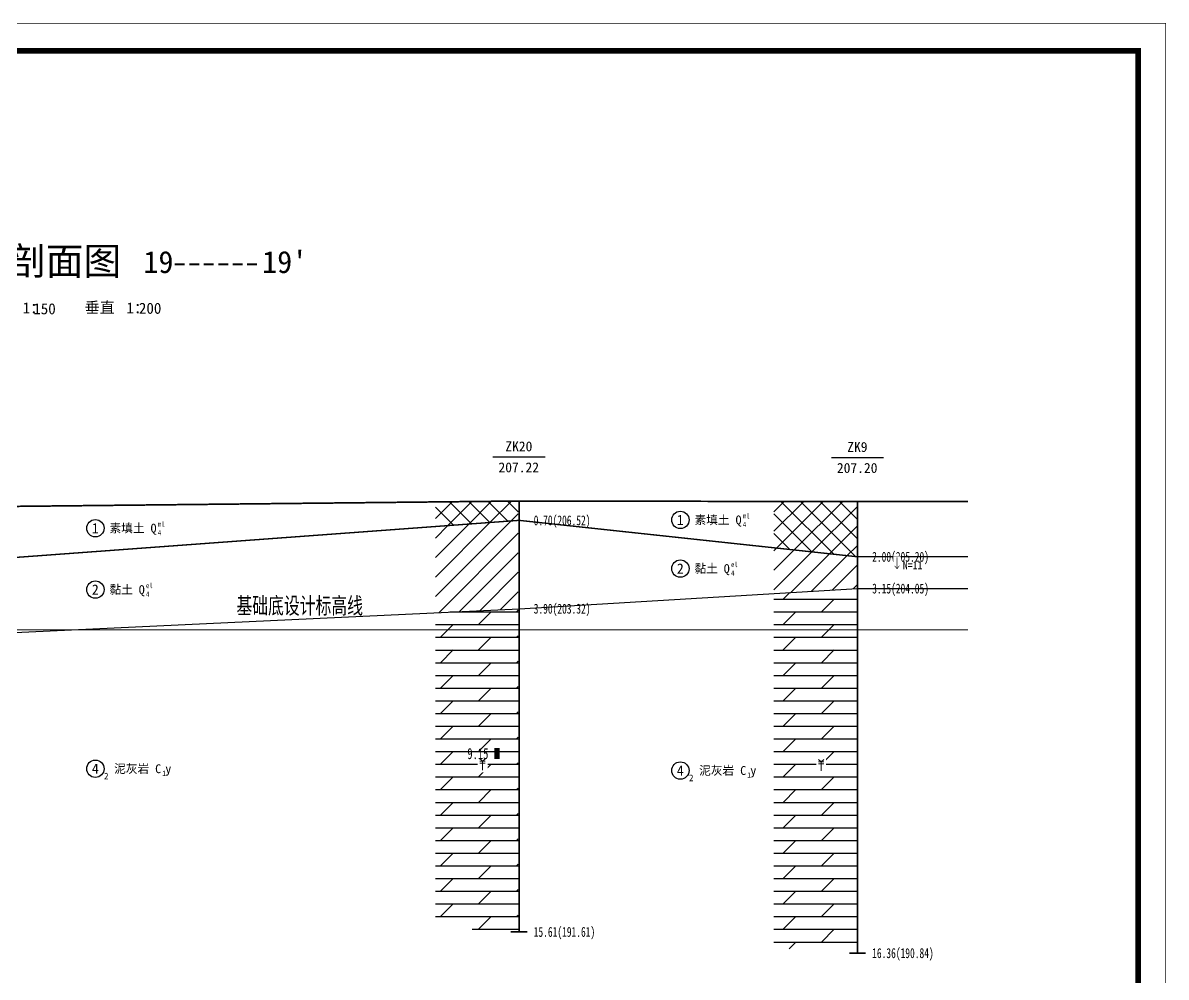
# Model space of a CAD drawing. Header units: millimetres. Extents: x -255 to 9196, y 129 to 426.
# Drawn here: x 8128.4 to 8335.6, y 253.5 to 426.4 of the extents above; entities that cross this region are included whole.
import ezdxf
from ezdxf.enums import TextEntityAlignment as Align

# ---------------------------------------------------------------- set-up
doc = ezdxf.new("R2010")
doc.units = ezdxf.units.MM
doc.linetypes.add('sx', pattern=[10, 5, 0, 5, 0])
for name, color, linetype in [('GiCAD_PouMian', 7, 'Continuous'), ('GICAD_QUYANG', 7, 'Continuous'), ('地质-图框', 7, 'Continuous'), ('地质-地层符号', 3, 'Continuous'), ('地质-地层线', 7, 'Continuous'), ('地质-地面线', 7, 'Continuous'), ('地质-填充花纹', 4, 'Continuous'), ('地质-文字', 7, 'Continuous'), ('地质-标贯', 7, 'Continuous'), ('地质-钻孔', 7, 'Continuous')]:
    doc.layers.add(name, color=color, linetype=linetype)
doc.layers.add('不打印', color=7, linetype='Continuous', plot=False)
doc.styles.add('BG_ST', font='', dxfattribs={"width": 0.7})
doc.styles.add('LZ_FONTS_FS', font='simfang.ttf', dxfattribs={"width": 0.7})
doc.styles.add('LZ_PMT_LINE', font='', dxfattribs={"height": 2})
doc.styles.get("Standard").update_dxf_attribs({"font": 'simfang.ttf', "height": 2.5})
doc.styles.add('地层编号', font='', dxfattribs={"width": 0.7, "height": 1.85})
doc.styles.add('层底标注', font='', dxfattribs={"width": 0.7, "height": 1.8})
doc.styles.add('岩土名称', font='simfang.ttf', dxfattribs={"width": 0.7, "height": 1.55})
doc.styles.add('时代', font='', dxfattribs={"width": 0.7, "height": 1.6})
doc.styles.add('标贯动探', font='', dxfattribs={"width": 0.7, "height": 1.45})
doc.styles.add('标题', font='simfang.ttf', dxfattribs={"width": 0.7, "height": 8})
doc.styles.add('钻孔标注', font='', dxfattribs={"width": 0.7, "height": 1.8})
doc.styles.get('BG_ST').set_extended_font_data('SimSun')
doc.styles.get('LZ_PMT_LINE').set_extended_font_data('SimSun')
doc.styles.get('地层编号').set_extended_font_data('FangSong_GB2312')
doc.styles.get('层底标注').set_extended_font_data('FangSong_GB2312')
doc.styles.get('时代').set_extended_font_data('FangSong_GB2312')
doc.styles.get('标贯动探').set_extended_font_data('FangSong_GB2312')
doc.styles.get('钻孔标注').set_extended_font_data('FangSong_GB2312')
doc.linetypes.add('bzhjcx', pattern='A,0.001,[2,XX1.shx,S=1,R=0,X=1,Y=0],-2', length=2.001)
doc.linetypes.add('swx', pattern='A,7,-1.5,["●",LZ_PMT_LINE,S=0.05,R=0,X=0,Y=0],-1.5', length=10)
pattern_1 = [(0, (0, 0), (0, 2.3), []), (45, (0, 0), (4e-16, 4.5999997), [3.252691, -6.5053825])]
pattern_2 = [(45, (0, 0), (-1.76776695, 1.76776695), [])]
pattern_3 = [(45, (0, 0), (-1.76776695, 1.76776695), []), (135, (0, 0), (-1.76776695, -1.76776695), [])]

# ---------------------------------------------------------------- blocks, each defined once
blk = doc.blocks.new('FHzhong.dwg')
at = {"color": 1, "lineweight": 0}
for p, q in [((1.06, 1.62), (0.57, 2.04)), ((0.57, 1.62), (1.53, 1.62)), ((0.57, 1.25), (1.53, 1.25)), ((1.05, 0), (1.05, 1.62)), ((1.06, 1.62), (1.53, 2.04))]:
    blk.add_line(p, q, dxfattribs=at)
blk = doc.blocks.new('WipeoutBlock')
blk.add_wipeout([(0, 0), (0, 1), (1, 1), (1, 0)])
blk = doc.blocks.new('gkqy_yan.dwg不标1', base_point=(0, -1))
at = {"color": 1}
blk.add_solid([(-0.5, -2), (-0.5, 0), (0.5, -2), (0.5, 0)], dxfattribs=at)
blk = doc.blocks.new('gkbgfh')
at = {"linetype": 'Continuous'}
blk.add_wipeout([(-0.23, -0.2), (1.12, -0.2), (1.12, 2.33), (-0.23, 2.33)], dxfattribs=at).dxf.layer = '地质-标贯'
at = {"color": 1, "const_width": 0.1}
for points in [[(0.46, 2.13), (0.46, 0.08)], [(0.01, 0.61), (0.46, 0.08), (0.88, 0.64)]]:
    blk.add_lwpolyline(points, dxfattribs=at)

msp = doc.modelspace()

# ---------------------------------------------------------------- hatches: boundary and pattern name
at = {"layer": '地质-填充花纹', "linetype": 'Continuous'}
h = msp.add_hatch(dxfattribs=at)
h.set_pattern_fill('GKSTT', scale=0.5, style=0, pattern_type=2)
h.set_pattern_definition(pattern_3)
h.paths.add_polyline_path([(8218.19, 336.28), (8203.19, 335.17), (8203.19, 339.63), (8218.19, 339.79)])
h = msp.add_hatch(dxfattribs=at)
h.set_pattern_fill('GKSTT', scale=0.5, style=0, pattern_type=2)
h.set_pattern_definition(pattern_3)
h.paths.add_polyline_path([(8279.51, 339.69), (8279.51, 329.71), (8264.51, 331.32), (8264.51, 339.71)])
h = msp.add_hatch(dxfattribs=at)
h.set_pattern_fill('GKNXT', scale=0.5, style=0, pattern_type=2)
h.set_pattern_definition(pattern_2)
h.paths.add_polyline_path([(8218.19, 320.28), (8203.19, 319.58), (8203.19, 335.17), (8218.19, 336.28)])
h = msp.add_hatch(dxfattribs=at)
h.set_pattern_fill('GKNXT', scale=0.5, style=0, pattern_type=2)
h.set_pattern_definition(pattern_2)
h.paths.add_polyline_path([(8279.51, 329.71), (8279.51, 323.93), (8264.51, 323.04), (8264.51, 331.32)])
h = msp.add_hatch(dxfattribs=at)
h.set_pattern_fill('GKNHY1', scale=0.5, style=0, pattern_type=2)
h.set_pattern_definition(pattern_1)
h.paths.add_polyline_path([(8279.51, 257.9), (8264.51, 258.84), (8264.51, 323.04), (8279.51, 323.93)])
h = msp.add_hatch(dxfattribs=at)
h.set_pattern_fill('GKNHY1', scale=0.5, style=0, pattern_type=2)
h.set_pattern_definition(pattern_1)
h.paths.add_polyline_path([(8218.19, 261.75), (8203.19, 262.56), (8203.19, 319.58), (8218.19, 320.28)])

# ---------------------------------------------------------------- linework, layer by layer
at = {"lineweight": 40, "elevation": -12.5}
for points in [[(8155.99, 382.73), (8157.74, 382.73)], [(8158.61, 382.73), (8160.36, 382.73)], [(8161.23, 382.73), (8162.99, 382.73)], [(8163.86, 382.73), (8165.61, 382.73)], [(8166.48, 382.73), (8168.24, 382.73)], [(8169.11, 382.73), (8170.86, 382.73)]]:
    msp.add_lwpolyline(points, dxfattribs=at)
at = {"color": 6, "linetype": 'swx', "const_width": 0.2, "flags": 128}
msp.add_lwpolyline([(7974.33, 316.44), (8299.66, 316.44)], dxfattribs=at)
at = {"layer": '地质-地层符号', "color": 7, "linetype": 'Continuous'}
for centre in [(8247.56, 336.37), (8141.58, 334.87), (8247.56, 327.55), (8141.58, 323.74), (8141.58, 291.29), (8247.56, 290.97)]:
    msp.add_ellipse(centre, major_axis=(0, 1.57), ratio=1, dxfattribs=at)
at = {"layer": '地质-地层线', "color": 4, "const_width": 0.25, "flags": 128}
msp.add_lwpolyline([(7974.32, 327.64), (7994.32, 327.64), (8067.69, 325.19), (8218.34, 336.29), (8279.66, 329.69), (8299.66, 329.69)], dxfattribs=at)
at = {"layer": '地质-地层线', "color": 4, "linetype": 'bzhjcx', "flags": 128}
msp.add_lwpolyline([(7974.32, 299.14), (7994.32, 299.14), (8067.69, 313.19), (8218.34, 320.29), (8279.66, 323.94), (8299.66, 323.94)], dxfattribs=at)
at = {"layer": '地质-地面线', "color": 3, "linetype": 'Continuous', "const_width": 0.3}
msp.add_lwpolyline([(7974.32, 337.64), (7994.32, 337.64), (8067.69, 338.19), (8218.34, 339.79), (8279.66, 339.69), (8299.66, 339.69)], dxfattribs=at)
at = {"layer": '地质-钻孔', "color": 7, "linetype": 'Continuous'}
for p, q in [((8213.61, 347.79), (8223.08, 347.79)), ((8274.92, 347.69), (8284.39, 347.69))]:
    msp.add_line(p, q, dxfattribs=at)
at = {"layer": '地质-钻孔', "color": 7, "linetype": 'sx', "const_width": 0.3, "flags": 128}
for points in [[(8218.34, 339.79), (8218.34, 261.74)], [(8279.66, 339.69), (8279.66, 257.89)]]:
    msp.add_lwpolyline(points, dxfattribs=at)
at = {"layer": '地质-钻孔', "color": 7, "linetype": 'Continuous', "const_width": 0.3, "flags": 128}
for points in [[(8216.84, 261.74), (8219.84, 261.74)], [(8278.16, 257.89), (8281.16, 257.89)]]:
    msp.add_lwpolyline(points, dxfattribs=at)

# ---------------------------------------------------------------- block references
at = {"layer": 'GICAD_QUYANG', "linetype": 'Continuous'}
msp.add_blockref('gkqy_yan.dwg不标1', (8214.34, 294.04), dxfattribs=at)

# ---------------------------------------------------------------- texts
at = {"style": 'LZ_FONTS_FS'}
for s, height, p in [("19'", 4, (8171.8, 381.1, -12.5)), ('1：', 2, (8128.4, 373.78, -12.5)), ('150', 2, (8130.32, 373.62, -12.5)), ('垂直', 2, (8139.64, 373.86, -12.5)), ('1：', 2, (8147.21, 373.77, -12.5)), ('200', 2, (8149.46, 373.71, -12.5))]:
    msp.add_text(s, height=height, dxfattribs=at).set_placement(p)
msp.add_text('19', height=4, dxfattribs=at).set_placement((8155.73, 381.09, -12.5), align=Align.RIGHT)
at = {"linetype": 'Continuous', "style": 'BG_ST', "width": 0.7}
msp.add_text('基础底设计标高线', height=3, dxfattribs=at).set_placement((8167.14, 318.44), align=Align.BOTTOM_LEFT)
at = {"layer": 'GiCAD_PouMian', "color": 7, "style": '标题'}
msp.add_text('工程地质剖面图', height=5, dxfattribs=at).set_placement((8098.52, 380.77))
at = {"layer": '地质-地层符号', "color": 7, "linetype": 'Continuous', "style": '时代', "width": 0.8}
for s, p in [('ml', (8258.87, 336.63)), ('ml', (8152.89, 335.13)), ('4', (8258.87, 335.07)), ('4', (8152.89, 333.57)), ('el', (8256.73, 327.82)), ('4', (8256.73, 326.25)), ('4', (8150.74, 322.44)), ('el', (8150.74, 324.01)), ('1', (8153.72, 289.99)), ('1', (8259.7, 289.67))]:
    msp.add_text(s, height=0.96, dxfattribs=at).set_placement(p)
at = {"layer": '地质-地层符号', "color": 7, "linetype": 'Continuous'}
for s, height, style, p in [('1', 1.85, '地层编号', (8140.94, 333.94)), ('素填土', 1.55, '岩土名称', (8144.15, 334.09)), ('Q', 1.6, '时代', (8151.58, 334.07)), ('1', 1.85, '地层编号', (8246.92, 335.44)), ('素填土', 1.55, '岩土名称', (8250.13, 335.59)), ('Q', 1.6, '时代', (8257.56, 335.57)), ('2', 1.85, '地层编号', (8246.92, 326.63)), ('黏土', 1.55, '岩土名称', (8250.13, 326.78)), ('Q', 1.6, '时代', (8255.42, 326.75)), ('2', 1.85, '地层编号', (8140.94, 322.82)), ('黏土', 1.55, '岩土名称', (8144.15, 322.97)), ('Q', 1.6, '时代', (8149.44, 322.94)), ('4', 1.85, '地层编号', (8140.94, 290.37)), ('泥灰岩', 1.55, '岩土名称', (8144.98, 290.52)), ('C', 1.6, '时代', (8152.41, 290.49)), ('2', 1.2, '地层编号', (8143.15, 289.37)), ('y', 1.6, '时代', (8154.25, 290.49)), ('4', 1.85, '地层编号', (8246.92, 290.04)), ('2', 1.2, '地层编号', (8249.13, 289.04)), ('泥灰岩', 1.55, '岩土名称', (8250.96, 290.19)), ('C', 1.6, '时代', (8258.4, 290.17)), ('y', 1.6, '时代', (8260.23, 290.17))]:
    msp.add_text(s, height=height, dxfattribs=dict(at, style=style)).set_placement(p)
at = {"layer": '地质-文字', "color": 7, "linetype": 'Continuous', "style": '层底标注', "width": 0.7}
for s, p in [('0.70(206.52)', (8220.99, 335.39)), ('2.00(205.20)', (8282.31, 328.79)), ('3.15(204.05)', (8282.31, 323.04)), ('3.90(203.32)', (8220.99, 319.39)), ('15.61(191.61)', (8220.99, 260.84)), ('16.36(190.84)', (8282.31, 256.99))]:
    msp.add_text(s, height=1.8, dxfattribs=at).set_placement(p)
at = {"layer": '地质-标贯', "color": 6, "linetype": 'Continuous', "style": '标贯动探', "width": 0.9}
msp.add_text('N=11', height=1.45, dxfattribs=at).set_placement((8287.86, 327.44))
at = {"layer": '地质-钻孔', "color": 7, "linetype": 'Continuous', "style": '钻孔标注'}
for s, p in [('ZK20', (8215.85, 348.79)), ('ZK9', (8277.79, 348.69)), ('207.22', (8214.61, 344.99)), ('207.20', (8275.92, 344.89))]:
    msp.add_text(s, height=1.8, dxfattribs=at).set_placement(p)

# ---------------------------------------------------------------- next in the draw order: block references
at = {"layer": '地质-填充花纹', "linetype": 'Continuous', "xscale": 1.762031016555556, "yscale": 2.838761826268114}
for p in [(8210.86, 290.65), (8272.17, 290.53)]:
    msp.add_blockref('WipeoutBlock', p, dxfattribs=at)

# ---------------------------------------------------------------- next in the draw order: linework, layer by layer
at = {"layer": '不打印', "linetype": 'Continuous', "const_width": 0.15}
msp.add_lwpolyline([(7915.49, 129.34), (8335.49, 129.34), (8335.49, 426.34), (7915.49, 426.34), (7915.49, 129.34)], dxfattribs=at)
at = {"layer": '地质-图框', "linetype": 'Continuous', "const_width": 1}
msp.add_lwpolyline([(7920.49, 134.34), (8330.49, 134.34), (8330.49, 421.34), (7920.49, 421.34), (7920.49, 134.34), (8330.49, 134.34)], dxfattribs=at)

# ---------------------------------------------------------------- next in the draw order: block references
at = {"layer": '地质-填充花纹', "linetype": 'Continuous'}
for p in [(8210.69, 291.04), (8272.01, 290.93)]:
    msp.add_blockref('FHzhong.dwg', p, dxfattribs=at)

# ---------------------------------------------------------------- next in the draw order: texts
at = {"layer": 'GICAD_QUYANG', "color": 1, "linetype": 'Continuous', "width": 0.7}
msp.add_text('9.15', height=2, dxfattribs=at).set_placement((8208.97, 293.04))

# ---------------------------------------------------------------- next in the draw order: block references
at = {"layer": '地质-标贯', "color": 7, "linetype": 'Continuous'}
msp.add_blockref('gkbgfh', (8286.36, 327.44), dxfattribs=at)

doc.saveas('drawing.dxf')
